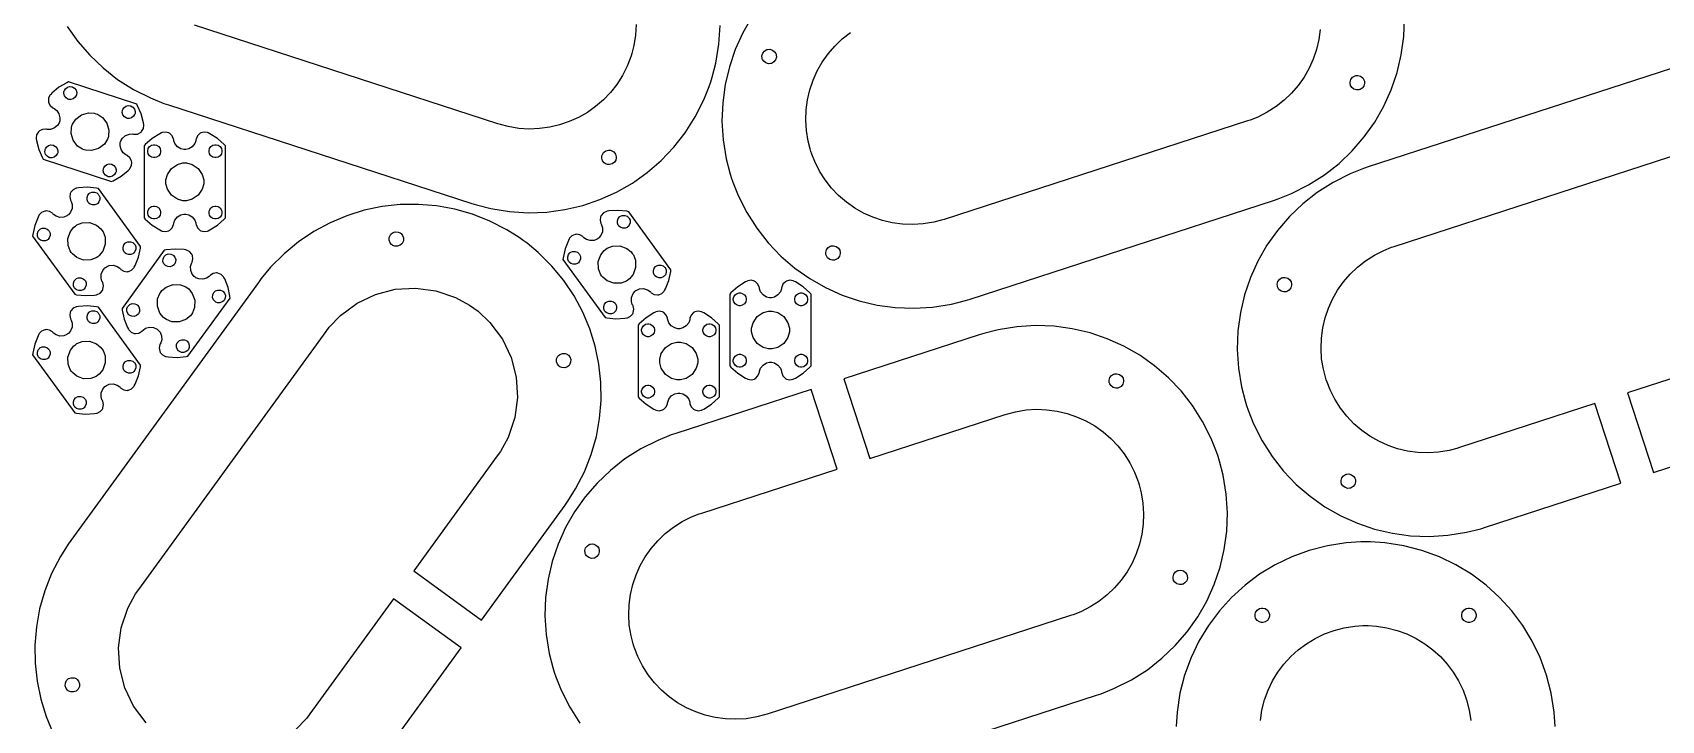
# Model space of a CAD drawing. Extents: x 0 to 47.8, y 0 to 94.9.
# Drawn here: x 0.01 to 23.65, y 39.3 to 49.28 of the extents above; entities that cross this region are included whole.
import ezdxf

# ---------------------------------------------------------------- set-up
doc = ezdxf.new("R2010")
doc.units = 0
doc.layers.get('0').update_dxf_attribs({"linetype": 'CONTINUOUS'})

msp = doc.modelspace()

# ---------------------------------------------------------------- linework, layer by layer
at = {"color": 0}
for points in [[(10.4422, 49.5076), (10.3113, 49.2785), (10.2028, 49.0379), (10.1177, 48.7876), (10.0568, 48.5294), (10.0209, 48.2651), (10.0111, 47.9963), (10.0281, 47.7246), (10.0728, 47.4521), (10.1245, 47.2471), (10.1462, 47.1803), (10.1679, 47.1133), (10.2466, 46.9172), (10.3706, 46.6704), (10.5165, 46.4407), (10.6825, 46.229), (10.8669, 46.0363), (11.068, 45.8631), (11.284, 45.7107), (11.5131, 45.5799), (11.7537, 45.4714), (12.004, 45.3861), (12.2622, 45.3253), (12.5266, 45.2894), (12.7955, 45.2796), (13.0671, 45.2965), (13.3396, 45.3413), (13.5446, 45.3929), (13.6114, 45.4146), (18.0149, 46.8454), (18.0817, 46.8671), (18.2778, 46.9458), (18.5246, 47.0699), (18.7543, 47.2157), (18.966, 47.3817), (19.1589, 47.5661), (19.3319, 47.7672), (19.4844, 47.9832), (19.6153, 48.2124), (19.7237, 48.4529), (19.8089, 48.7032), (19.8699, 48.9614), (19.9057, 49.2257), (19.9156, 49.4946)], [(0.50944, 49.3711), (0.661893, 49.1551), (0.834961, 48.954), (1.02778, 48.7696), (1.23948, 48.6036), (1.46918, 48.4578), (1.71599, 48.3338), (1.91217, 48.255), (1.97906, 48.2333), (6.38249, 46.8025), (6.44933, 46.7808), (6.65424, 46.7292), (6.92681, 46.6844), (7.1984, 46.6674), (7.46729, 46.6774), (7.73167, 46.7132), (7.9899, 46.774), (8.24013, 46.8593), (8.48074, 46.9678), (8.70985, 47.0986), (8.92583, 47.251), (9.1269, 47.4242), (9.31136, 47.6169), (9.47737, 47.8286), (9.62326, 48.0583), (9.74724, 48.3051), (9.8259, 48.5013), (9.84765, 48.5682), (9.86936, 48.635), (9.92101, 48.84), (9.96576, 49.1125), (9.98275, 49.3842)], [(8.76753, 49.399), (8.75808, 49.2475), (8.73307, 49.0953), (8.70426, 48.981), (8.69217, 48.9436), (8.68001, 48.9063), (8.63613, 48.7968), (8.56689, 48.659), (8.48546, 48.5308), (8.39274, 48.4126), (8.28982, 48.305), (8.17757, 48.2083), (8.05701, 48.1233), (7.92914, 48.0503), (7.79482, 47.9897), (7.65511, 47.9422), (7.51101, 47.9082), (7.36344, 47.8882), (7.21332, 47.8826), (7.06174, 47.8921), (6.90961, 47.9171), (6.79519, 47.946), (6.75792, 47.9581), (2.35454, 49.3889)], [(18.6947, 49.3296), (18.6747, 49.1821), (18.6407, 49.0379), (18.5932, 48.8982), (18.5326, 48.7639), (18.4596, 48.636), (18.3744, 48.5154), (18.2779, 48.4032), (18.1703, 48.3003), (18.0521, 48.2076), (17.9239, 48.1263), (17.7861, 48.0569), (17.6765, 48.0131), (17.6393, 48.001), (13.2359, 46.5701), (13.1986, 46.5581), (13.0842, 46.5292), (12.9321, 46.5042), (12.7805, 46.4947), (12.6304, 46.5003), (12.4828, 46.5203), (12.3387, 46.5543), (12.199, 46.6018), (12.0647, 46.6624), (11.9368, 46.7354), (11.8163, 46.8204), (11.704, 46.9171), (11.6011, 47.0247), (11.5084, 47.1429), (11.427, 47.2711), (11.3578, 47.4089), (11.3139, 47.5183), (11.3018, 47.5557), (11.2896, 47.5931), (11.2607, 47.7074), (11.2358, 47.8596), (11.2263, 48.0111), (11.2318, 48.1613), (11.2518, 48.3088), (11.2858, 48.4529), (11.3333, 48.5926), (11.3939, 48.7269), (11.467, 48.8549), (11.552, 48.9754), (11.6487, 49.0876), (11.7563, 49.1906), (11.8745, 49.2832)], [(23.7938, 48.7633), (19.3904, 47.3325), (19.3235, 47.3108), (19.1272, 47.2321), (18.8804, 47.1082), (18.6508, 46.9624), (18.439, 46.7963), (18.2462, 46.6118), (18.0732, 46.4107), (17.9207, 46.1947), (17.7899, 45.9657), (17.6814, 45.725), (17.5963, 45.4749), (17.5353, 45.2165), (17.4994, 44.9522), (17.4896, 44.6833), (17.5065, 44.4117), (17.5514, 44.1392), (17.6029, 43.9343), (17.6247, 43.8674), (17.6464, 43.8006), (17.7251, 43.6043), (17.8492, 43.3575), (17.995, 43.1278), (18.161, 42.9161), (18.3454, 42.7233), (18.5465, 42.5501), (18.7625, 42.3978), (18.9917, 42.2668), (19.2322, 42.1585), (19.4825, 42.0733), (19.7407, 42.0124), (20.0051, 41.9765), (20.274, 41.9667), (20.5456, 41.9836), (20.8182, 42.0283), (21.0231, 42.08), (21.09, 42.1017), (23.0539, 42.7399), (22.6785, 43.8954), (20.7146, 43.2572), (20.6772, 43.2451), (20.5628, 43.2163), (20.4107, 43.1914), (20.259, 43.1818), (20.1089, 43.1874), (19.9614, 43.2074), (19.8172, 43.2414), (19.6776, 43.2889), (19.5433, 43.3494), (19.4154, 43.4225), (19.2949, 43.5076), (19.1825, 43.6042), (19.0796, 43.7118), (18.9869, 43.83), (18.9056, 43.9582), (18.8362, 44.096), (18.7924, 44.2056), (18.7803, 44.2428), (18.7681, 44.2801), (18.7393, 44.3946), (18.7143, 44.5467), (18.7049, 44.6982), (18.7103, 44.8483), (18.7304, 44.996), (18.7644, 45.14), (18.8119, 45.2797), (18.8725, 45.414), (18.9454, 45.5419), (19.0306, 45.6625), (19.1272, 45.7747), (19.2349, 45.8776), (19.3529, 45.9704), (19.4811, 46.0518), (19.6189, 46.121), (19.7285, 46.165), (19.7658, 46.1771), (24.1692, 47.6078)], [(1.65283, 39.2592), (1.47233, 39.5008), (1.34456, 39.7686), (1.27094, 40.0538), (1.25282, 40.3478), (1.29156, 40.6418), (1.38856, 40.9275), (1.49972, 41.1336), (1.54519, 41.1961), (4.26665, 44.9419), (4.31207, 45.0044), (4.47368, 45.1739), (4.71544, 45.3544), (4.98318, 45.4821), (5.26833, 45.5558), (5.56228, 45.5739), (5.85644, 45.5351), (6.14208, 45.4381), (6.34814, 45.3269), (6.41075, 45.2815), (6.47331, 45.2361), (6.64268, 45.0744), (6.82319, 44.8326), (6.95096, 44.565), (7.02458, 44.2797), (7.04269, 43.9858), (7.0039, 43.6917), (6.9069, 43.406), (6.79574, 43.2), (6.75032, 43.1374), (6.75032, 43.1374), (5.53657, 41.4668), (6.51953, 40.7526), (7.73329, 42.4232), (7.77458, 42.4801), (7.88704, 42.659), (8.01383, 42.9044), (8.11393, 43.1575), (8.18761, 43.4162), (8.23525, 43.6789), (8.25706, 43.9432), (8.25342, 44.2075), (8.22461, 44.4699), (8.17096, 44.7282), (8.09272, 44.9807), (7.99024, 45.2254), (7.86382, 45.4604), (7.71382, 45.6838), (7.54042, 45.8935), (7.34397, 46.0876), (7.18175, 46.2232), (7.12489, 46.2644), (7.06799, 46.3058), (6.88906, 46.4182), (6.64367, 46.545), (6.39063, 46.6451), (6.13189, 46.7188), (5.86931, 46.7664), (5.60493, 46.7882), (5.3406, 46.7846), (5.07829, 46.7558), (4.81993, 46.7021), (4.56739, 46.6239), (4.32269, 46.5214), (4.08768, 46.395), (3.86436, 46.245), (3.65462, 46.0717), (3.46044, 45.8751), (3.32497, 45.7129), (3.28369, 45.656), (0.562283, 41.9103), (0.520942, 41.8535), (0.408475, 41.6744), (0.281685, 41.429), (0.181586, 41.1761), (0.10791, 40.9174), (0.060276, 40.6547), (0.038466, 40.3904), (0.042101, 40.126), (0.070909, 39.8637), (0.124566, 39.6054), (0.2028, 39.3528), (0.305231, 39.1082)], [(11.0419, 38.2317), (15.4453, 39.6624), (15.5122, 39.6842), (15.7083, 39.7628), (15.9551, 39.8868), (16.1849, 40.0326), (16.3965, 40.1986), (16.5893, 40.3832), (16.7625, 40.5842), (16.9149, 40.8001), (17.0458, 41.0293), (17.1543, 41.2699), (17.2393, 41.5201), (17.3003, 41.7783), (17.3361, 42.0428), (17.346, 42.3117), (17.329, 42.5832), (17.2843, 42.8558), (17.2326, 43.0607), (17.211, 43.1275), (17.1892, 43.1944), (17.1106, 43.3907), (16.9865, 43.6374), (16.8406, 43.8671), (16.6746, 44.0789), (16.4901, 44.2717), (16.2892, 44.4447), (16.0732, 44.5972), (15.844, 44.7281), (15.6035, 44.8365), (15.3532, 44.9217), (15.0949, 44.9826), (14.8306, 45.0185), (14.5617, 45.0283), (14.29, 45.0114), (14.0175, 44.9665), (13.8126, 44.915), (13.7457, 44.8932), (11.7818, 44.255), (12.1572, 43.0994), (14.1212, 43.7376), (14.1585, 43.7497), (14.2729, 43.7786), (14.425, 43.8036), (14.5767, 43.8131), (14.7267, 43.8075), (14.8743, 43.7875), (15.0183, 43.7536), (15.1581, 43.7061), (15.2924, 43.6456), (15.4203, 43.5724), (15.5408, 43.4874), (15.6531, 43.3907), (15.756, 43.2831), (15.8487, 43.165), (15.9301, 43.0367), (15.9993, 42.899), (16.0432, 42.7894), (16.0554, 42.7521), (16.0675, 42.7149), (16.0964, 42.6004), (16.1212, 42.4483), (16.1308, 42.2967), (16.1253, 42.1465), (16.1053, 41.999), (16.0713, 41.8549), (16.0237, 41.7153), (15.9632, 41.5808), (15.8901, 41.4531), (15.805, 41.3325), (15.7085, 41.2203), (15.6008, 41.1174), (15.4826, 41.0246), (15.3544, 40.9432), (15.2167, 40.8739), (15.1071, 40.83), (15.0699, 40.8179), (10.6664, 39.3872), (10.6291, 39.375), (10.5147, 39.3462), (10.3626, 39.3212), (10.211, 39.3118), (10.0609, 39.3172), (9.91331, 39.3374), (9.76921, 39.3713), (9.6295, 39.4187), (9.49522, 39.4793), (9.36729, 39.5524), (9.24675, 39.6375), (9.13456, 39.7342), (9.03157, 39.8418), (8.93892, 39.9599), (8.85747, 40.0881), (8.78825, 40.2258), (8.74436, 40.3354), (8.73226, 40.3726), (8.72011, 40.41), (8.69125, 40.5244), (8.66629, 40.6765), (8.65679, 40.8282), (8.66233, 40.9782), (8.68235, 41.1258), (8.71631, 41.2699), (8.76383, 41.4096), (8.82437, 41.5439), (8.89746, 41.6718), (8.98253, 41.7924), (9.07915, 41.9046), (9.18679, 42.0075), (9.30496, 42.1003), (9.43317, 42.1817), (9.5709, 42.251), (9.68044, 42.2949), (9.71778, 42.3069), (9.71778, 42.3069), (11.6818, 42.945), (11.3063, 44.1006), (9.34233, 43.4624), (9.27544, 43.4407), (9.07926, 43.3621), (8.83247, 43.2381), (8.60275, 43.0922), (8.39106, 42.9261), (8.19824, 42.7417), (8.02518, 42.5407), (7.87272, 42.3247), (7.74186, 42.0956), (7.6334, 41.8549), (7.54824, 41.6047), (7.48731, 41.3465), (7.45144, 41.0821), (7.44157, 40.8132), (7.45856, 40.5417), (7.50331, 40.269), (7.55496, 40.0642), (7.57671, 39.9972), (7.59842, 39.9304), (7.67708, 39.7342), (7.80111, 39.4874), (7.947, 39.2576)], [(25.1179, 44.6881), (23.154, 44.0499), (23.5294, 42.8943), (25.4933, 43.5325)], [(22.1021, 39.2071), (22.0878, 39.4181), (22.0461, 39.6911), (21.9785, 39.9546), (21.886, 40.2072), (21.7701, 40.4476), (21.6324, 40.6744), (21.474, 40.8861), (21.2965, 41.0814), (21.1013, 41.2589), (20.8896, 41.4172), (20.6628, 41.555), (20.4224, 41.6707), (20.1697, 41.7632), (19.9063, 41.831), (19.6332, 41.8726), (19.4224, 41.8868), (19.3521, 41.8868), (19.2818, 41.8868), (19.0708, 41.8726), (18.7978, 41.831), (18.5343, 41.7632), (18.2817, 41.6707), (18.0412, 41.555), (17.8144, 41.4172), (17.6028, 41.2589), (17.4075, 41.0814), (17.23, 40.8861), (17.0717, 40.6744), (16.9339, 40.4476), (16.8182, 40.2072), (16.7257, 39.9546), (16.6579, 39.6911), (16.6163, 39.4181), (16.6021, 39.2071)], [(5.01183, 38.6775), (6.22564, 40.3481), (5.24268, 41.0622), (4.02892, 39.3917), (3.98346, 39.3292), (3.82183, 39.1597)], [(17.825, 39.2937), (17.8482, 39.4462), (17.886, 39.5933), (17.9376, 39.7343), (18.0022, 39.8686), (18.0792, 39.995), (18.1675, 40.1133), (18.2667, 40.2222), (18.3756, 40.3214), (18.4938, 40.4097), (18.6203, 40.4867), (18.7546, 40.5512), (18.8956, 40.6029), (19.0426, 40.6407), (19.1951, 40.6639), (19.3128, 40.6718), (19.3521, 40.6718), (19.3913, 40.6718), (19.5089, 40.6639), (19.6614, 40.6407), (19.8085, 40.6029), (19.9496, 40.5512), (20.0838, 40.4867), (20.2103, 40.4097), (20.3285, 40.3214), (20.4375, 40.2222), (20.5365, 40.1133), (20.6249, 39.995), (20.7018, 39.8686), (20.7664, 39.7343), (20.8181, 39.5933), (20.8558, 39.4462), (20.879, 39.2937)]]:
    msp.add_lwpolyline(points, dxfattribs=at)
for points in [[(10.6631, 49.0358), (10.6728, 49.0389), (10.7045, 49.0406), (10.7432, 49.0296), (10.7749, 49.0047), (10.7923, 48.9782), (10.7954, 48.9683), (10.7986, 48.9586), (10.8002, 48.9269), (10.7891, 48.8883), (10.7643, 48.8565), (10.7377, 48.8393), (10.728, 48.8361), (10.7183, 48.8329), (10.6866, 48.8313), (10.6478, 48.8424), (10.6162, 48.8672), (10.5988, 48.8939), (10.5957, 48.9035), (10.5926, 48.9132), (10.5909, 48.945), (10.602, 48.9836), (10.6268, 49.0154), (10.6534, 49.0326), (10.6631, 49.0358)], [(0.207303, 47.879), (0.197374, 47.881), (0.148383, 47.8768), (0.104438, 47.8549), (0.097059, 47.8479), (0.089627, 47.841), (0.064616, 47.7988), (0.05702, 47.7501), (0.058377, 47.7401), (0.061849, 47.7139), (0.094781, 47.5862), (0.147624, 47.4656), (0.161133, 47.4428), (1.1518, 47.121), (1.17605, 47.1314), (1.28977, 47.1979), (1.39139, 47.2818), (1.40967, 47.301), (1.41661, 47.3083), (1.43901, 47.3521), (1.44368, 47.4011), (1.44179, 47.411), (1.43983, 47.4208), (1.41715, 47.4646), (1.37994, 47.4968), (1.37077, 47.501), (1.35737, 47.5071), (1.32178, 47.5353), (1.28933, 47.5833), (1.27577, 47.6397), (1.27892, 47.6851), (1.28348, 47.699), (1.28798, 47.7131), (1.31207, 47.7517), (1.35623, 47.7893), (1.41075, 47.809), (1.45617, 47.811), (1.4706, 47.8081), (1.48047, 47.8061), (1.52946, 47.8103), (1.57346, 47.8322), (1.58089, 47.8392), (1.58826, 47.846), (1.61328, 47.8883), (1.62082, 47.9369), (1.61951, 47.9469), (1.61604, 47.9732), (1.58311, 48.1008), (1.53022, 48.2214), (1.51676, 48.2442), (0.526096, 48.5661), (0.50179, 48.5556), (0.388075, 48.489), (0.286513, 48.4053), (0.268283, 48.386), (0.261285, 48.3788), (0.238878, 48.335), (0.234213, 48.286), (0.236165, 48.2761), (0.238064, 48.2661), (0.260688, 48.2225), (0.297906, 48.1903), (0.307129, 48.1861), (0.320475, 48.18), (0.356065, 48.1518), (0.388564, 48.1036), (0.402126, 48.0474), (0.398926, 48.0019), (0.394422, 47.9879), (0.389865, 47.974), (0.365776, 47.9354), (0.321669, 47.8978), (0.26709, 47.8779), (0.221679, 47.876), (0.207303, 47.879)], [(0.524035, 48.3157), (0.515354, 48.3185), (0.49159, 48.3339), (0.469401, 48.3622), (0.459526, 48.3968), (0.460992, 48.4251), (0.463813, 48.4338), (0.466635, 48.4425), (0.482096, 48.4663), (0.510417, 48.4883), (0.544922, 48.4982), (0.573242, 48.4968), (0.581922, 48.4939), (0.590549, 48.4911), (0.614312, 48.4757), (0.636501, 48.4474), (0.646376, 48.4128), (0.644965, 48.3844), (0.642144, 48.3758), (0.639324, 48.3672), (0.623807, 48.3435), (0.59554, 48.3212), (0.560981, 48.3114), (0.532661, 48.3129), (0.524035, 48.3157)], [(19.1986, 48.6547), (19.2083, 48.6579), (19.24, 48.6596), (19.2787, 48.6485), (19.3104, 48.6237), (19.3278, 48.5971), (19.331, 48.5874), (19.334, 48.5776), (19.3357, 48.546), (19.3246, 48.5072), (19.2999, 48.4756), (19.2732, 48.4582), (19.2635, 48.455), (19.2538, 48.4519), (19.2221, 48.4503), (19.1833, 48.4614), (19.1517, 48.4861), (19.1343, 48.5128), (19.1312, 48.5225), (19.1281, 48.5322), (19.1264, 48.5639), (19.1375, 48.6026), (19.1622, 48.6343), (19.1889, 48.6515), (19.1986, 48.6547)], [(0.753961, 47.5819), (0.728461, 47.5903), (0.6588, 47.6357), (0.593912, 47.7188), (0.564888, 47.82), (0.569119, 47.9031), (0.577419, 47.9285), (0.585667, 47.9539), (0.631022, 48.0236), (0.714085, 48.0886), (0.815429, 48.1175), (0.898492, 48.1133), (0.923936, 48.105), (0.949328, 48.0968), (1.01904, 48.0514), (1.08393, 47.9683), (1.11296, 47.8671), (1.10872, 47.784), (1.10048, 47.7585), (1.09218, 47.7331), (1.04682, 47.6635), (0.963758, 47.5985), (0.862414, 47.5694), (0.779351, 47.5738), (0.753961, 47.5819)], [(1.37126, 48.0404), (1.36258, 48.0432), (1.33881, 48.0586), (1.31668, 48.0869), (1.3068, 48.1215), (1.30827, 48.1499), (1.31109, 48.1585), (1.31386, 48.1672), (1.32932, 48.191), (1.35764, 48.2131), (1.39219, 48.2229), (1.42051, 48.2215), (1.42919, 48.2186), (1.43782, 48.2158), (1.46158, 48.2004), (1.48372, 48.1721), (1.4936, 48.1375), (1.49219, 48.1092), (1.48936, 48.1006), (1.48654, 48.0919), (1.47103, 48.0682), (1.44276, 48.046), (1.40821, 48.0361), (1.37988, 48.0376), (1.37126, 48.0404)], [(2.05339, 47.7275), (2.05225, 47.7375), (2.03315, 47.7829), (1.99864, 47.8179), (1.98981, 47.8228), (1.98096, 47.8276), (1.93294, 47.8383), (1.88439, 47.8306), (1.87528, 47.8261), (1.85135, 47.8147), (1.74024, 47.744), (1.64182, 47.6565), (1.62435, 47.6367), (1.62435, 46.595), (1.64182, 46.5751), (1.74024, 46.4875), (1.85135, 46.4168), (1.87528, 46.4054), (1.88439, 46.4011), (1.93294, 46.3932), (1.98096, 46.404), (1.98981, 46.4089), (1.99864, 46.4138), (2.03315, 46.4488), (2.05225, 46.494), (2.05339, 46.5042), (2.05501, 46.5188), (2.0709, 46.5614), (2.10661, 46.6071), (2.15608, 46.6374), (2.20019, 46.6483), (2.2149, 46.6483), (2.22954, 46.6483), (2.27365, 46.6374), (2.32314, 46.6071), (2.35883, 46.5614), (2.37468, 46.5188), (2.37636, 46.5042), (2.3775, 46.494), (2.3966, 46.4488), (2.4311, 46.4138), (2.43994, 46.4089), (2.44879, 46.404), (2.49681, 46.3932), (2.54536, 46.4011), (2.55447, 46.4054), (2.57835, 46.4168), (2.68951, 46.4875), (2.78792, 46.5751), (2.80544, 46.595), (2.80544, 47.6367), (2.78792, 47.6565), (2.68951, 47.744), (2.57835, 47.8147), (2.55447, 47.8261), (2.54536, 47.8306), (2.49681, 47.8383), (2.44879, 47.8276), (2.43994, 47.8228), (2.4311, 47.8179), (2.3966, 47.7829), (2.3775, 47.7375), (2.37636, 47.7275), (2.37468, 47.7129), (2.35883, 47.6703), (2.32314, 47.6246), (2.27365, 47.5943), (2.22954, 47.5832), (2.2149, 47.5832), (2.20019, 47.5832), (2.15608, 47.5943), (2.10661, 47.6246), (2.0709, 47.6703), (2.05501, 47.7129), (2.05339, 47.7275)], [(0.248753, 47.4683), (0.240072, 47.4712), (0.216308, 47.4867), (0.194119, 47.515), (0.184244, 47.5496), (0.18571, 47.5779), (0.188531, 47.5865), (0.191297, 47.5951), (0.206814, 47.6189), (0.235135, 47.6411), (0.26964, 47.651), (0.29796, 47.6496), (0.30664, 47.6467), (0.315267, 47.6439), (0.339031, 47.6285), (0.361219, 47.6001), (0.371094, 47.5656), (0.369683, 47.5372), (0.366863, 47.5286), (0.36404, 47.52), (0.348525, 47.4963), (0.320258, 47.474), (0.285699, 47.4642), (0.257379, 47.4656), (0.248753, 47.4683)], [(1.67572, 47.5612), (1.67572, 47.5704), (1.68306, 47.5978), (1.70313, 47.6275), (1.73296, 47.6476), (1.76031, 47.655), (1.76947, 47.655), (1.7786, 47.655), (1.80593, 47.6476), (1.83572, 47.6275), (1.85585, 47.5978), (1.86322, 47.5704), (1.86322, 47.5612), (1.86322, 47.5521), (1.85585, 47.5247), (1.83572, 47.495), (1.80593, 47.4749), (1.7786, 47.4675), (1.76947, 47.4675), (1.76031, 47.4675), (1.73296, 47.4749), (1.70313, 47.495), (1.68306, 47.5247), (1.67572, 47.5521), (1.67572, 47.5612)], [(2.56657, 47.5612), (2.56657, 47.5704), (2.57389, 47.5978), (2.59397, 47.6275), (2.62381, 47.6476), (2.65115, 47.655), (2.66032, 47.655), (2.66943, 47.655), (2.69678, 47.6476), (2.72657, 47.6275), (2.74669, 47.5978), (2.75407, 47.5704), (2.75407, 47.5612), (2.75407, 47.5521), (2.74669, 47.5247), (2.72657, 47.495), (2.69678, 47.4749), (2.66943, 47.4675), (2.66032, 47.4675), (2.65115, 47.4675), (2.62381, 47.4749), (2.59397, 47.495), (2.57389, 47.5247), (2.56657, 47.5521), (2.56657, 47.5612)], [(8.40369, 47.5706), (8.41336, 47.5674), (8.44, 47.5501), (8.46479, 47.5183), (8.47592, 47.4797), (8.47428, 47.4479), (8.47114, 47.4382), (8.46799, 47.4285), (8.45063, 47.4019), (8.41894, 47.3771), (8.38021, 47.3661), (8.34847, 47.3676), (8.33882, 47.3708), (8.32904, 47.374), (8.30246, 47.3914), (8.27767, 47.4231), (8.2666, 47.4617), (8.26824, 47.4933), (8.27143, 47.5031), (8.27458, 47.5128), (8.29189, 47.5394), (8.32357, 47.5643), (8.36225, 47.5754), (8.39393, 47.5736), (8.40369, 47.5706)], [(1.09598, 47.1931), (1.08729, 47.196), (1.06353, 47.2114), (1.0414, 47.2397), (1.03152, 47.2743), (1.03299, 47.3026), (1.03581, 47.3112), (1.03857, 47.3199), (1.05404, 47.3436), (1.08236, 47.3658), (1.11692, 47.3757), (1.14524, 47.3743), (1.15392, 47.3714), (1.16254, 47.3686), (1.18631, 47.3532), (1.20844, 47.3249), (1.21832, 47.2903), (1.21685, 47.2619), (1.21408, 47.2532), (1.21126, 47.2446), (1.19575, 47.2208), (1.16748, 47.1988), (1.13292, 47.1889), (1.1046, 47.1903), (1.09598, 47.1931)], [(1.93989, 47.1158), (1.93989, 47.1426), (1.96149, 47.2229), (2.0204, 47.3103), (2.10781, 47.3692), (2.1881, 47.3908), (2.2149, 47.3908), (2.24164, 47.3908), (2.32189, 47.3692), (2.40935, 47.3103), (2.46826, 47.2229), (2.4899, 47.1426), (2.4899, 47.1158), (2.4899, 47.089), (2.46826, 47.0087), (2.40935, 46.9214), (2.32189, 46.8624), (2.24164, 46.8408), (2.2149, 46.8408), (2.1881, 46.8408), (2.10781, 46.8624), (2.0204, 46.9214), (1.96149, 47.0087), (1.93989, 47.089), (1.93989, 47.1158)], [(0.2991, 46.6515), (0.292264, 46.659), (0.250162, 46.6844), (0.20166, 46.6925), (0.191678, 46.6913), (0.18164, 46.69), (0.136502, 46.6704), (0.10178, 46.6356), (0.097005, 46.6267), (0.084364, 46.6035), (0.03597, 46.481), (0.007867, 46.3522), (0.005371, 46.3258), (0.617676, 45.4832), (0.6435, 45.4774), (0.774576, 45.4643), (0.906087, 45.4725), (0.932129, 45.4772), (0.942057, 45.479), (0.985894, 45.5013), (1.01845, 45.5382), (1.02273, 45.5474), (1.02696, 45.5565), (1.03434, 45.6051), (1.02317, 45.6531), (1.01818, 45.6618), (1.01091, 45.6746), (0.998699, 45.7185), (1.00071, 45.7764), (1.02289, 45.83), (1.05214, 45.8649), (1.06402, 45.8735), (1.0759, 45.8821), (1.118, 45.8992), (1.17589, 45.9036), (1.23161, 45.8876), (1.26953, 45.8625), (1.27946, 45.8517), (1.28624, 45.8442), (1.32834, 45.8187), (1.3769, 45.8108), (1.38694, 45.8119), (1.39692, 45.8132), (1.44206, 45.8328), (1.47678, 45.8675), (1.48161, 45.8765), (1.49419, 45.8997), (1.54254, 46.0224), (1.57069, 46.151), (1.57319, 46.1774), (0.960938, 47.02), (0.935058, 47.0258), (0.803982, 47.0389), (0.672472, 47.0307), (0.646431, 47.026), (0.636447, 47.024), (0.592611, 47.0019), (0.560058, 46.965), (0.555826, 46.9558), (0.55154, 46.9467), (0.544217, 46.8981), (0.555393, 46.8501), (0.560385, 46.8414), (0.5676, 46.8286), (0.579807, 46.7849), (0.5778, 46.7268), (0.55561, 46.6732), (0.526421, 46.6383), (0.51454, 46.6297), (0.502658, 46.6211), (0.460504, 46.604), (0.402669, 46.5996), (0.346897, 46.6156), (0.308974, 46.6407), (0.2991, 46.6515)], [(0.812011, 46.8186), (0.80664, 46.826), (0.796496, 46.8525), (0.795247, 46.8885), (0.807508, 46.9222), (0.825358, 46.9443), (0.832736, 46.9496), (0.840061, 46.955), (0.866536, 46.9651), (0.902453, 46.9664), (0.936199, 46.954), (0.958279, 46.9362), (0.96365, 46.9289), (0.968967, 46.9215), (0.979113, 46.895), (0.98036, 46.8592), (0.968099, 46.8254), (0.950304, 46.8033), (0.942925, 46.7979), (0.935547, 46.7926), (0.909071, 46.7825), (0.873156, 46.7813), (0.83941, 46.7935), (0.817329, 46.8112), (0.812011, 46.8186)], [(1.67572, 46.6704), (1.67572, 46.6796), (1.68306, 46.7068), (1.70313, 46.7367), (1.73296, 46.7568), (1.76031, 46.7642), (1.76947, 46.7642), (1.7786, 46.7642), (1.80593, 46.7568), (1.83572, 46.7367), (1.85585, 46.7068), (1.86322, 46.6796), (1.86322, 46.6704), (1.86322, 46.6613), (1.85585, 46.6339), (1.83572, 46.6042), (1.80593, 46.584), (1.7786, 46.5767), (1.76947, 46.5767), (1.76031, 46.5767), (1.73296, 46.584), (1.70313, 46.6042), (1.68306, 46.6339), (1.67572, 46.6613), (1.67572, 46.6704)], [(2.56657, 46.6704), (2.56657, 46.6796), (2.57389, 46.7068), (2.59397, 46.7367), (2.62381, 46.7568), (2.65115, 46.7642), (2.66032, 46.7642), (2.66943, 46.7642), (2.69678, 46.7568), (2.72657, 46.7367), (2.74669, 46.7068), (2.75407, 46.6796), (2.75407, 46.6704), (2.75407, 46.6613), (2.74669, 46.6339), (2.72657, 46.6042), (2.69678, 46.584), (2.66943, 46.5767), (2.66032, 46.5767), (2.65115, 46.5767), (2.62381, 46.584), (2.59397, 46.6042), (2.57389, 46.6339), (2.56657, 46.6613), (2.56657, 46.6704)], [(7.99625, 46.3138), (7.98942, 46.3212), (7.94732, 46.3467), (7.89882, 46.3547), (7.88878, 46.3535), (7.87875, 46.3522), (7.83361, 46.3326), (7.79889, 46.2978), (7.79411, 46.2889), (7.78147, 46.2657), (7.73312, 46.1431), (7.70503, 46.0144), (7.70253, 45.9881), (8.31478, 45.1453), (8.3406, 45.1396), (8.47168, 45.1265), (8.60319, 45.1347), (8.62924, 45.1394), (8.63917, 45.1412), (8.683, 45.1635), (8.71556, 45.2004), (8.71983, 45.2096), (8.72407, 45.2188), (8.73144, 45.2674), (8.72026, 45.3153), (8.71528, 45.324), (8.70801, 45.3368), (8.69581, 45.3806), (8.69781, 45.4386), (8.72, 45.4922), (8.74924, 45.5271), (8.76113, 45.5357), (8.773, 45.5443), (8.81511, 45.5614), (8.87299, 45.5658), (8.92871, 45.5499), (8.96664, 45.5247), (8.97657, 45.5139), (8.98335, 45.5064), (9.02544, 45.481), (9.074, 45.4729), (9.08404, 45.4742), (9.09407, 45.4754), (9.13917, 45.495), (9.17389, 45.5297), (9.17871, 45.5388), (9.19129, 45.5619), (9.23964, 45.6846), (9.26779, 45.8132), (9.27029, 45.8396), (8.65804, 46.6822), (8.63217, 46.6881), (8.50108, 46.7011), (8.36957, 46.6929), (8.34358, 46.6882), (8.33361, 46.6862), (8.28971, 46.664), (8.25717, 46.6272), (8.25293, 46.6181), (8.24864, 46.6089), (8.24132, 46.5603), (8.2525, 46.5124), (8.25749, 46.5035), (8.26471, 46.4908), (8.27692, 46.4469), (8.2749, 46.389), (8.25271, 46.3354), (8.22353, 46.3006), (8.21164, 46.2919), (8.19976, 46.2833), (8.15761, 46.2662), (8.09978, 46.2618), (8.044, 46.2778), (8.00612, 46.3029), (7.99625, 46.3138)], [(8.50911, 46.4808), (8.50375, 46.4882), (8.4936, 46.5147), (8.49235, 46.5507), (8.50461, 46.5844), (8.52246, 46.6065), (8.52983, 46.6118), (8.53717, 46.6172), (8.56364, 46.6272), (8.59961, 46.6285), (8.63336, 46.6163), (8.65539, 46.5985), (8.66075, 46.591), (8.66607, 46.5838), (8.67622, 46.5572), (8.67746, 46.5214), (8.66521, 46.4876), (8.6474, 46.4656), (8.64003, 46.4601), (8.63265, 46.4549), (8.60618, 46.4447), (8.57026, 46.4435), (8.53651, 46.4557), (8.51443, 46.4735), (8.50911, 46.4808)], [(0.091309, 46.295), (0.085938, 46.3024), (0.075792, 46.3289), (0.074544, 46.3649), (0.086806, 46.3986), (0.104655, 46.4207), (0.112033, 46.426), (0.119358, 46.4313), (0.145833, 46.4415), (0.181749, 46.4428), (0.215494, 46.4304), (0.237576, 46.4126), (0.242947, 46.4053), (0.248264, 46.3979), (0.25841, 46.3714), (0.259657, 46.3354), (0.247396, 46.3017), (0.229601, 46.2797), (0.222222, 46.2743), (0.214844, 46.269), (0.188368, 46.2589), (0.152453, 46.2576), (0.118652, 46.2699), (0.096625, 46.2876), (0.091309, 46.295)], [(0.566786, 46.09), (0.551053, 46.1117), (0.521322, 46.1893), (0.517632, 46.2946), (0.553711, 46.3936), (0.606011, 46.4583), (0.627658, 46.474), (0.649306, 46.4899), (0.726942, 46.5196), (0.832303, 46.5232), (0.931315, 46.4871), (0.996039, 46.4349), (1.01177, 46.4132), (1.02745, 46.3917), (1.05718, 46.314), (1.06087, 46.2086), (1.02479, 46.1096), (0.972547, 46.0449), (0.950956, 46.029), (0.929308, 46.0133), (0.851617, 45.9836), (0.746257, 45.98), (0.64719, 46.0161), (0.582465, 46.0683), (0.566786, 46.09)], [(5.37033, 46.2228), (5.36431, 46.2146), (5.33963, 46.1946), (5.30181, 46.1808), (5.26156, 46.1822), (5.23193, 46.1936), (5.22368, 46.1996), (5.21539, 46.2056), (5.19542, 46.2303), (5.18164, 46.2681), (5.18306, 46.3083), (5.19444, 46.3379), (5.20047, 46.3462), (5.20643, 46.3544), (5.23112, 46.3744), (5.26893, 46.3882), (5.30919, 46.3868), (5.33882, 46.3756), (5.34711, 46.3694), (5.35536, 46.3635), (5.37532, 46.3387), (5.38906, 46.301), (5.38764, 46.2607), (5.37631, 46.2311), (5.37033, 46.2228)], [(1.85954, 44.7635), (1.85454, 44.7547), (1.84332, 44.7068), (1.85069, 44.6582), (1.85499, 44.649), (1.85921, 44.6399), (1.89176, 44.6031), (1.9356, 44.5808), (1.94558, 44.5789), (1.97163, 44.5742), (2.10308, 44.566), (2.23415, 44.579), (2.26004, 44.5849), (2.87229, 45.4275), (2.86979, 45.4539), (2.84164, 45.5826), (2.79329, 45.7051), (2.78071, 45.7283), (2.77588, 45.7372), (2.74115, 45.7721), (2.69607, 45.7917), (2.68604, 45.7929), (2.676, 45.7942), (2.62744, 45.7861), (2.58535, 45.7607), (2.57856, 45.7532), (2.56862, 45.7424), (2.53076, 45.7172), (2.47499, 45.7013), (2.41715, 45.7057), (2.37506, 45.7228), (2.36317, 45.7314), (2.35124, 45.7401), (2.32206, 45.7749), (2.29986, 45.8285), (2.29785, 45.8865), (2.31006, 45.9303), (2.31733, 45.9431), (2.32226, 45.9518), (2.33344, 45.9997), (2.32611, 46.0483), (2.32189, 46.0575), (2.3176, 46.0667), (2.28504, 46.1036), (2.24115, 46.1258), (2.23122, 46.1276), (2.20518, 46.1325), (2.07368, 46.1406), (1.9426, 46.1275), (1.91678, 46.1218), (1.30452, 45.279), (1.30702, 45.2526), (1.33512, 45.124), (1.38346, 45.0014), (1.39611, 44.9782), (1.40087, 44.9693), (1.4356, 44.9344), (1.48074, 44.9149), (1.49078, 44.9136), (1.50082, 44.9125), (1.54932, 44.9204), (1.59142, 44.9458), (1.59825, 44.9533), (1.60813, 44.9642), (1.64606, 44.9893), (1.70182, 45.0053), (1.75965, 45.0008), (1.80176, 44.9838), (1.81369, 44.9751), (1.82557, 44.9665), (1.85476, 44.9317), (1.87696, 44.8781), (1.87896, 44.8201), (1.86675, 44.7762), (1.85954, 44.7635)], [(1.33561, 46.0979), (1.33024, 46.1053), (1.3201, 46.1318), (1.31885, 46.1678), (1.33111, 46.2015), (1.34896, 46.2236), (1.35634, 46.2289), (1.36366, 46.2343), (1.39014, 46.2444), (1.42611, 46.2457), (1.45985, 46.2333), (1.48193, 46.2156), (1.48731, 46.2081), (1.49263, 46.2008), (1.50276, 46.1743), (1.50401, 46.1383), (1.49169, 46.1047), (1.4739, 46.0826), (1.46653, 46.0772), (1.45915, 46.0719), (1.43267, 46.0618), (1.39675, 46.0606), (1.36301, 46.0728), (1.34093, 46.0906), (1.33561, 46.0979)], [(7.78842, 45.9572), (7.78304, 45.9646), (7.77289, 45.9911), (7.77165, 46.0271), (7.7839, 46.0608), (7.80176, 46.0828), (7.80914, 46.0882), (7.81646, 46.0935), (7.84293, 46.1036), (7.8789, 46.1049), (7.91265, 46.0926), (7.93468, 46.0749), (7.94006, 46.0675), (7.94536, 46.0601), (7.95551, 46.0336), (7.95676, 45.9976), (7.9445, 45.9639), (7.92671, 45.9418), (7.91932, 45.9365), (7.91194, 45.9311), (7.88547, 45.9211), (7.84956, 45.9197), (7.81581, 45.9321), (7.79372, 45.9499), (7.78842, 45.9572)], [(8.26394, 45.7522), (8.24821, 45.7737), (8.21847, 45.8514), (8.21474, 45.9568), (8.25082, 46.0558), (8.30311, 46.1206), (8.32476, 46.1363), (8.3464, 46.1521), (8.42404, 46.1818), (8.5294, 46.1854), (8.62847, 46.1493), (8.69314, 46.0971), (8.70888, 46.0754), (8.72456, 46.0539), (8.75429, 45.9763), (8.75797, 45.8708), (8.7219, 45.7718), (8.66965, 45.7071), (8.64806, 45.6913), (8.62642, 45.6756), (8.54872, 45.6458), (8.44336, 45.6422), (8.34429, 45.6783), (8.27963, 45.7306), (8.26394, 45.7522)], [(11.5902, 46.1826), (11.5999, 46.1858), (11.6316, 46.1875), (11.6703, 46.1764), (11.702, 46.1515), (11.7193, 46.125), (11.7225, 46.1151), (11.7256, 46.1054), (11.7273, 46.0738), (11.7162, 46.0351), (11.6913, 46.0035), (11.6648, 45.9861), (11.6551, 45.9829), (11.6453, 45.9797), (11.6136, 45.9782), (11.5749, 45.9892), (11.5432, 46.014), (11.5259, 46.0407), (11.5227, 46.0503), (11.5196, 46.06), (11.5179, 46.0918), (11.529, 46.1304), (11.5538, 46.1622), (11.5805, 46.1794), (11.5902, 46.1826)], [(2.06569, 45.9203), (2.06033, 45.9129), (2.03825, 45.8951), (2.0045, 45.8829), (1.96858, 45.8842), (1.94211, 45.8943), (1.93479, 45.8996), (1.9274, 45.905), (1.90956, 45.9271), (1.89729, 45.9608), (1.89854, 45.9967), (1.90864, 46.0232), (1.91401, 46.0306), (1.91932, 46.0379), (1.9414, 46.0557), (1.97515, 46.0681), (2.01112, 46.0668), (2.0376, 46.0567), (2.04497, 46.0512), (2.05231, 46.046), (2.07015, 46.0239), (2.08242, 45.9901), (2.08117, 45.9542), (2.07101, 45.9276), (2.06569, 45.9203)], [(9.03271, 45.7601), (9.02735, 45.7675), (9.01719, 45.794), (9.01594, 45.8299), (9.02826, 45.8637), (9.04611, 45.8857), (9.0535, 45.8911), (9.06082, 45.8964), (9.08729, 45.9065), (9.12321, 45.9078), (9.15696, 45.8956), (9.17904, 45.8778), (9.1844, 45.8703), (9.18972, 45.8631), (9.19987, 45.8365), (9.20111, 45.8006), (9.18886, 45.7668), (9.17106, 45.7449), (9.16368, 45.7394), (9.15631, 45.7342), (9.12983, 45.724), (9.09386, 45.7228), (9.06011, 45.735), (9.03803, 45.7528), (9.03271, 45.7601)], [(0.614908, 45.5743), (0.609538, 45.5817), (0.599393, 45.6082), (0.598144, 45.6442), (0.610406, 45.6778), (0.628256, 45.6999), (0.635633, 45.7053), (0.642958, 45.7106), (0.669433, 45.7207), (0.705404, 45.7219), (0.73915, 45.7097), (0.761231, 45.6919), (0.766601, 45.6846), (0.771918, 45.6772), (0.782064, 45.6507), (0.783311, 45.6147), (0.770996, 45.581), (0.753201, 45.5589), (0.745822, 45.5536), (0.738444, 45.5482), (0.711968, 45.5382), (0.676053, 45.5368), (0.642307, 45.5492), (0.620226, 45.5669), (0.614908, 45.5743)], [(10.8761, 44.3522), (10.8773, 44.3422), (10.8964, 44.2969), (10.9309, 44.2619), (10.9397, 44.2569), (10.9486, 44.2521), (10.9966, 44.2414), (11.0451, 44.2492), (11.0543, 44.2535), (11.0781, 44.265), (11.1893, 44.3357), (11.2877, 44.4232), (11.3052, 44.4431), (11.3052, 45.4847), (11.2877, 45.5046), (11.1893, 45.5922), (11.0781, 45.6629), (11.0543, 45.6743), (11.0451, 45.6788), (10.9966, 45.6865), (10.9486, 45.6758), (10.9397, 45.6708), (10.9309, 45.666), (10.8964, 45.631), (10.8773, 45.5857), (10.8761, 45.5756), (10.8745, 45.561), (10.8586, 45.5183), (10.8229, 45.4728), (10.7734, 45.4424), (10.7293, 45.4314), (10.7147, 45.4314), (10.7, 45.4314), (10.6559, 45.4424), (10.6064, 45.4728), (10.5707, 45.5183), (10.5548, 45.561), (10.5532, 45.5756), (10.552, 45.5857), (10.5329, 45.631), (10.4984, 45.666), (10.4896, 45.6708), (10.4807, 45.6758), (10.4327, 45.6865), (10.3842, 45.6788), (10.3751, 45.6743), (10.3511, 45.6629), (10.24, 45.5922), (10.1416, 45.5046), (10.1241, 45.4847), (10.1241, 44.4431), (10.1416, 44.4232), (10.24, 44.3357), (10.3511, 44.265), (10.3751, 44.2535), (10.3842, 44.2492), (10.4327, 44.2414), (10.4807, 44.2521), (10.4896, 44.2569), (10.4984, 44.2619), (10.5329, 44.2969), (10.552, 44.3422), (10.5532, 44.3522), (10.5548, 44.3669), (10.5707, 44.4094), (10.6064, 44.4553), (10.6559, 44.4856), (10.7, 44.4965), (10.7147, 44.4965), (10.7293, 44.4965), (10.7734, 44.4856), (10.8229, 44.4553), (10.8586, 44.4094), (10.8745, 44.3669), (10.8761, 44.3522)], [(18.2065, 45.5232), (18.1968, 45.52), (18.1651, 45.5183), (18.1264, 45.5296), (18.0947, 45.5543), (18.0774, 45.581), (18.0742, 45.5906), (18.0711, 45.6004), (18.0694, 45.6321), (18.0806, 45.6707), (18.1053, 45.7024), (18.1319, 45.7197), (18.1417, 45.7229), (18.1514, 45.7261), (18.1831, 45.7276), (18.2217, 45.7167), (18.2535, 45.6918), (18.2708, 45.6653), (18.274, 45.6556), (18.2771, 45.6458), (18.2787, 45.614), (18.2676, 45.5754), (18.2428, 45.5436), (18.2162, 45.5262), (18.2065, 45.5232)], [(2.31087, 45.1917), (2.29514, 45.17), (2.23047, 45.1178), (2.1314, 45.0817), (2.02604, 45.0853), (1.9484, 45.1151), (1.92676, 45.1307), (1.90506, 45.1465), (1.85281, 45.2112), (1.81674, 45.3103), (1.82047, 45.4157), (1.85021, 45.4933), (1.86594, 45.5149), (1.88163, 45.5365), (1.94629, 45.5887), (2.04536, 45.6249), (2.15072, 45.6213), (2.22835, 45.5915), (2.25006, 45.5757), (2.27171, 45.56), (2.32394, 45.4953), (2.36003, 45.3964), (2.35628, 45.291), (2.32661, 45.2133), (2.31087, 45.1917)], [(2.7864, 45.3967), (2.78103, 45.3893), (2.75896, 45.3715), (2.72521, 45.3593), (2.68929, 45.3606), (2.66282, 45.3707), (2.65549, 45.376), (2.64811, 45.3814), (2.63026, 45.4035), (2.618, 45.4372), (2.61925, 45.4731), (2.62939, 45.4996), (2.63476, 45.5069), (2.64008, 45.5143), (2.66211, 45.5321), (2.6959, 45.5444), (2.73182, 45.5432), (2.75831, 45.5331), (2.76568, 45.5276), (2.773, 45.5224), (2.79085, 45.5003), (2.80311, 45.4665), (2.80186, 45.4306), (2.79172, 45.404), (2.7864, 45.3967)], [(10.363, 45.4093), (10.363, 45.4003), (10.3556, 45.3729), (10.3355, 45.3431), (10.3057, 45.3229), (10.2784, 45.3156), (10.2693, 45.3156), (10.2601, 45.3156), (10.2328, 45.3229), (10.2029, 45.3431), (10.1828, 45.3729), (10.1755, 45.4003), (10.1755, 45.4093), (10.1755, 45.4185), (10.1828, 45.4458), (10.2029, 45.4757), (10.2328, 45.4958), (10.2601, 45.5031), (10.2693, 45.5031), (10.2784, 45.5031), (10.3057, 45.4958), (10.3355, 45.4757), (10.3556, 45.4458), (10.363, 45.4185), (10.363, 45.4093)], [(11.2538, 45.4093), (11.2538, 45.4003), (11.2465, 45.3729), (11.2263, 45.3431), (11.1966, 45.3229), (11.1692, 45.3156), (11.1601, 45.3156), (11.1509, 45.3156), (11.1236, 45.3229), (11.0938, 45.3431), (11.0737, 45.3729), (11.0663, 45.4003), (11.0663, 45.4093), (11.0663, 45.4185), (11.0737, 45.4458), (11.0938, 45.4757), (11.1236, 45.4958), (11.1509, 45.5031), (11.1601, 45.5031), (11.1692, 45.5031), (11.1966, 45.4958), (11.2263, 45.4757), (11.2465, 45.4458), (11.2538, 45.4185), (11.2538, 45.4093)], [(1.27946, 44.129), (1.28624, 44.1215), (1.32834, 44.0961), (1.3769, 44.0881), (1.38694, 44.0893), (1.39692, 44.0906), (1.44206, 44.1101), (1.47678, 44.145), (1.48161, 44.1538), (1.49419, 44.1771), (1.54254, 44.2997), (1.57069, 44.4283), (1.57319, 44.4547), (0.960938, 45.2974), (0.935058, 45.3032), (0.803982, 45.3163), (0.672472, 45.3081), (0.646431, 45.3033), (0.636447, 45.3015), (0.592611, 45.2793), (0.560058, 45.2424), (0.555826, 45.2332), (0.55154, 45.224), (0.544217, 45.1754), (0.555393, 45.1275), (0.560385, 45.1188), (0.5676, 45.106), (0.579807, 45.0622), (0.5778, 45.0042), (0.55561, 44.9506), (0.526421, 44.9157), (0.51454, 44.9071), (0.502658, 44.8985), (0.460504, 44.8814), (0.402669, 44.8769), (0.346897, 44.8929), (0.308974, 44.9181), (0.2991, 44.9289), (0.292264, 44.9364), (0.250162, 44.9618), (0.20166, 44.9699), (0.191678, 44.9686), (0.18164, 44.9674), (0.136502, 44.9478), (0.10178, 44.9129), (0.097005, 44.904), (0.084364, 44.8808), (0.03597, 44.7583), (0.007867, 44.6296), (0.005371, 44.6032), (0.617676, 43.7604), (0.6435, 43.7547), (0.774576, 43.7417), (0.906087, 43.7499), (0.932129, 43.7546), (0.942057, 43.7564), (0.985894, 43.7788), (1.01845, 43.8156), (1.02273, 43.8247), (1.02696, 43.8339), (1.03434, 43.8825), (1.02317, 43.9304), (1.01818, 43.9392), (1.01091, 43.9519), (0.998699, 43.9958), (1.00071, 44.0538), (1.02289, 44.1074), (1.05214, 44.1422), (1.06402, 44.1508), (1.0759, 44.1594), (1.118, 44.1765), (1.17589, 44.1811), (1.23161, 44.165), (1.26953, 44.1399), (1.27946, 44.129)], [(0.96365, 45.2063), (0.968967, 45.1989), (0.979113, 45.1724), (0.98036, 45.1365), (0.968099, 45.1028), (0.950304, 45.0807), (0.942925, 45.0753), (0.935547, 45.07), (0.909071, 45.0599), (0.873156, 45.0586), (0.83941, 45.0708), (0.817329, 45.0887), (0.812011, 45.096), (0.80664, 45.1035), (0.796496, 45.1299), (0.795247, 45.1658), (0.807508, 45.1996), (0.825358, 45.2217), (0.832736, 45.2269), (0.840061, 45.2324), (0.866536, 45.2425), (0.902453, 45.2438), (0.936199, 45.2314), (0.958279, 45.2136), (0.96365, 45.2063)], [(1.5421, 45.1996), (1.53674, 45.1922), (1.51465, 45.1744), (1.4809, 45.1622), (1.44493, 45.1635), (1.41846, 45.1736), (1.41114, 45.1789), (1.40375, 45.1843), (1.38591, 45.2064), (1.37364, 45.2401), (1.37489, 45.276), (1.38504, 45.3025), (1.3904, 45.3097), (1.39572, 45.3172), (1.41781, 45.335), (1.45156, 45.3474), (1.48747, 45.3461), (1.51394, 45.336), (1.52132, 45.3306), (1.52865, 45.3253), (1.5465, 45.3032), (1.55881, 45.2694), (1.55757, 45.2335), (1.54742, 45.2069), (1.5421, 45.1996)], [(8.31201, 45.2365), (8.30664, 45.2439), (8.2965, 45.2704), (8.29525, 45.3063), (8.30751, 45.34), (8.32536, 45.3621), (8.33274, 45.3675), (8.34006, 45.3728), (8.36654, 45.3829), (8.4025, 45.3842), (8.43625, 45.3719), (8.45833, 45.3542), (8.46371, 45.3467), (8.46903, 45.3394), (8.47917, 45.3129), (8.48042, 45.2769), (8.46815, 45.2432), (8.45036, 45.2211), (8.44299, 45.2158), (8.4356, 45.2104), (8.40912, 45.2003), (8.37315, 45.199), (8.33942, 45.2114), (8.31733, 45.2292), (8.31201, 45.2365)], [(9.54503, 43.9035), (9.54617, 43.8935), (9.56526, 43.8482), (9.59978, 43.8132), (9.60861, 43.8082), (9.61746, 43.8033), (9.66547, 43.7926), (9.71403, 43.8004), (9.72314, 43.8047), (9.74701, 43.8163), (9.85818, 43.8869), (9.9566, 43.9744), (9.97413, 43.9943), (9.97413, 45.036), (9.9566, 45.0558), (9.85818, 45.1435), (9.74701, 45.2142), (9.72314, 45.2256), (9.71403, 45.23), (9.66547, 45.2378), (9.61746, 45.2271), (9.60861, 45.2221), (9.59978, 45.2172), (9.56526, 45.1822), (9.54617, 45.1369), (9.54503, 45.1268), (9.54335, 45.1122), (9.5275, 45.0697), (9.49181, 45.0239), (9.44233, 44.9936), (9.39822, 44.9826), (9.38357, 44.9826), (9.36888, 44.9826), (9.32476, 44.9936), (9.27528, 45.0239), (9.23958, 45.0697), (9.22374, 45.1122), (9.22211, 45.1268), (9.22097, 45.1369), (9.20182, 45.1822), (9.16732, 45.2172), (9.15847, 45.2221), (9.14963, 45.2271), (9.10161, 45.2378), (9.05306, 45.23), (9.04394, 45.2256), (9.02001, 45.2142), (8.9089, 45.1435), (8.81049, 45.0558), (8.79303, 45.036), (8.79303, 43.9943), (8.81049, 43.9744), (8.9089, 43.8869), (9.02001, 43.8163), (9.04394, 43.8047), (9.05306, 43.8004), (9.10161, 43.7926), (9.14963, 43.8033), (9.15847, 43.8082), (9.16732, 43.8132), (9.20182, 43.8482), (9.22097, 43.8935), (9.22211, 43.9035), (9.22374, 43.9182), (9.23958, 43.9607), (9.27528, 44.0064), (9.32476, 44.0368), (9.36888, 44.0478), (9.38357, 44.0478), (9.39822, 44.0478), (9.44233, 44.0368), (9.49181, 44.0064), (9.5275, 43.9607), (9.54335, 43.9182), (9.54503, 43.9035)], [(10.9896, 44.9639), (10.9896, 44.9372), (10.968, 44.8569), (10.9091, 44.7694), (10.8217, 44.7106), (10.7414, 44.6889), (10.7147, 44.6889), (10.6879, 44.6889), (10.6076, 44.7106), (10.5202, 44.7694), (10.4613, 44.8569), (10.4397, 44.9372), (10.4397, 44.9639), (10.4397, 44.9907), (10.4613, 45.071), (10.5202, 45.1585), (10.6076, 45.2174), (10.6879, 45.2389), (10.7147, 45.2389), (10.7414, 45.2389), (10.8217, 45.2174), (10.9091, 45.1585), (10.968, 45.071), (10.9896, 44.9907), (10.9896, 44.9639)], [(9.0319, 44.9606), (9.0319, 44.9515), (9.02453, 44.9242), (9.00439, 44.8943), (8.97461, 44.8743), (8.94726, 44.8668), (8.93815, 44.8668), (8.92899, 44.8668), (8.90164, 44.8743), (8.87185, 44.8943), (8.85172, 44.9242), (8.8444, 44.9515), (8.8444, 44.9606), (8.8444, 44.9697), (8.85172, 44.9971), (8.87185, 45.0269), (8.90164, 45.0471), (8.92899, 45.0543), (8.93815, 45.0543), (8.94726, 45.0543), (8.97461, 45.0471), (9.00439, 45.0269), (9.02453, 44.9971), (9.0319, 44.9697), (9.0319, 44.9606)], [(9.92275, 44.9606), (9.92275, 44.9515), (9.91536, 44.9242), (9.89524, 44.8943), (9.86546, 44.8743), (9.83811, 44.8668), (9.829, 44.8668), (9.81982, 44.8668), (9.79249, 44.8743), (9.76269, 44.8943), (9.74257, 44.9242), (9.73525, 44.9515), (9.73525, 44.9606), (9.73525, 44.9697), (9.74257, 44.9971), (9.76269, 45.0269), (9.79249, 45.0471), (9.81982, 45.0543), (9.829, 45.0543), (9.83811, 45.0543), (9.86546, 45.0471), (9.89524, 45.0269), (9.91536, 44.9971), (9.92275, 44.9697), (9.92275, 44.9606)], [(0.242947, 44.6826), (0.248264, 44.6753), (0.25841, 44.6487), (0.259657, 44.6129), (0.247396, 44.5792), (0.229601, 44.5571), (0.222222, 44.5517), (0.214844, 44.5464), (0.188368, 44.5363), (0.152453, 44.535), (0.118652, 44.5472), (0.096625, 44.565), (0.091309, 44.5724), (0.085938, 44.5797), (0.075792, 44.6062), (0.074544, 44.6422), (0.086806, 44.676), (0.104655, 44.6981), (0.112033, 44.7033), (0.119358, 44.7088), (0.145833, 44.7189), (0.181749, 44.7201), (0.215494, 44.7078), (0.237576, 44.69), (0.242947, 44.6826)], [(1.01177, 44.6906), (1.02745, 44.6689), (1.05718, 44.5913), (1.06087, 44.486), (1.02479, 44.3869), (0.972547, 44.3222), (0.950956, 44.3065), (0.929308, 44.2908), (0.851617, 44.2611), (0.746257, 44.2574), (0.64719, 44.2935), (0.582465, 44.3457), (0.566786, 44.3674), (0.551053, 44.389), (0.521322, 44.4667), (0.517632, 44.5719), (0.553711, 44.6711), (0.606011, 44.7357), (0.627658, 44.7514), (0.649306, 44.7671), (0.726942, 44.7969), (0.832303, 44.8006), (0.931315, 44.7646), (0.996039, 44.7124), (1.01177, 44.6906)], [(2.26281, 44.676), (2.25743, 44.6686), (2.23535, 44.6508), (2.20161, 44.6386), (2.16564, 44.6399), (2.13917, 44.65), (2.13183, 44.6553), (2.12446, 44.6607), (2.10661, 44.6826), (2.09435, 44.7164), (2.0956, 44.7524), (2.10574, 44.7789), (2.11111, 44.7863), (2.11643, 44.7936), (2.13851, 44.8114), (2.17225, 44.8236), (2.20822, 44.8224), (2.23469, 44.8122), (2.24208, 44.8069), (2.2494, 44.8015), (2.26725, 44.7796), (2.27951, 44.7458), (2.27826, 44.7099), (2.26812, 44.6833), (2.26281, 44.676)], [(9.65858, 44.5151), (9.65858, 44.4885), (9.63693, 44.4082), (9.57801, 44.3207), (9.49056, 44.2618), (9.41032, 44.2401), (9.38357, 44.2401), (9.35678, 44.2401), (9.27647, 44.2618), (9.18907, 44.3207), (9.13015, 44.4082), (9.10856, 44.4885), (9.10856, 44.5151), (9.10856, 44.5419), (9.13015, 44.6222), (9.18907, 44.7097), (9.27647, 44.7686), (9.35678, 44.7901), (9.38357, 44.7901), (9.41032, 44.7901), (9.49056, 44.7686), (9.57801, 44.7097), (9.63693, 44.6222), (9.65858, 44.5419), (9.65858, 44.5151)], [(1.48731, 44.4856), (1.49263, 44.4782), (1.50276, 44.4517), (1.50401, 44.4157), (1.49169, 44.3819), (1.4739, 44.36), (1.46653, 44.3546), (1.45915, 44.3493), (1.43267, 44.3392), (1.39675, 44.3379), (1.36301, 44.3501), (1.34093, 44.3681), (1.33561, 44.3753), (1.33024, 44.3826), (1.3201, 44.4092), (1.31885, 44.4451), (1.33111, 44.4789), (1.34896, 44.501), (1.35634, 44.5062), (1.36366, 44.5117), (1.39014, 44.5218), (1.42611, 44.5231), (1.45985, 44.5107), (1.48193, 44.4929), (1.48731, 44.4856)], [(7.79742, 44.4594), (7.79139, 44.4511), (7.76665, 44.4313), (7.72885, 44.4175), (7.68858, 44.4189), (7.65896, 44.4303), (7.65072, 44.4362), (7.64242, 44.4422), (7.62244, 44.4669), (7.60872, 44.5047), (7.61014, 44.545), (7.62147, 44.5746), (7.6275, 44.5828), (7.63346, 44.5911), (7.65815, 44.6111), (7.69601, 44.6249), (7.73622, 44.6235), (7.76585, 44.6121), (7.77414, 44.6061), (7.78239, 44.6001), (7.80236, 44.5754), (7.81614, 44.5376), (7.81472, 44.4974), (7.80339, 44.4678), (7.79742, 44.4594)], [(10.363, 44.5185), (10.363, 44.5094), (10.3556, 44.4821), (10.3355, 44.4522), (10.3057, 44.4321), (10.2784, 44.4247), (10.2693, 44.4247), (10.2601, 44.4247), (10.2328, 44.4321), (10.2029, 44.4522), (10.1828, 44.4821), (10.1755, 44.5094), (10.1755, 44.5185), (10.1755, 44.5276), (10.1828, 44.555), (10.2029, 44.5849), (10.2328, 44.6049), (10.2601, 44.6122), (10.2693, 44.6122), (10.2784, 44.6122), (10.3057, 44.6049), (10.3355, 44.5849), (10.3556, 44.555), (10.363, 44.5276), (10.363, 44.5185)], [(11.2538, 44.5185), (11.2538, 44.5094), (11.2465, 44.4821), (11.2263, 44.4522), (11.1966, 44.4321), (11.1692, 44.4247), (11.1601, 44.4247), (11.1509, 44.4247), (11.1236, 44.4321), (11.0938, 44.4522), (11.0737, 44.4821), (11.0663, 44.5094), (11.0663, 44.5185), (11.0663, 44.5276), (11.0737, 44.555), (11.0938, 44.5849), (11.1236, 44.6049), (11.1509, 44.6122), (11.1601, 44.6122), (11.1692, 44.6122), (11.1966, 44.6049), (11.2263, 44.5849), (11.2465, 44.555), (11.2538, 44.5276), (11.2538, 44.5185)], [(15.7021, 44.3249), (15.7118, 44.3281), (15.7435, 44.3297), (15.7822, 44.3186), (15.8139, 44.2939), (15.8312, 44.2672), (15.8343, 44.2575), (15.8375, 44.2478), (15.8392, 44.2161), (15.8281, 44.1774), (15.8033, 44.1457), (15.7767, 44.1283), (15.7669, 44.1251), (15.7572, 44.1221), (15.7256, 44.1204), (15.6868, 44.1315), (15.6551, 44.1563), (15.6378, 44.1829), (15.6347, 44.1926), (15.6315, 44.2024), (15.6299, 44.234), (15.641, 44.2728), (15.6657, 44.3044), (15.6924, 44.3218), (15.7021, 44.3249)], [(0.766601, 43.9619), (0.771918, 43.9546), (0.782064, 43.9281), (0.783311, 43.8921), (0.770996, 43.8583), (0.753201, 43.8362), (0.745822, 43.831), (0.738444, 43.8257), (0.711968, 43.8154), (0.676053, 43.8143), (0.642307, 43.8265), (0.620226, 43.8443), (0.614908, 43.8517), (0.609538, 43.859), (0.599393, 43.8856), (0.598144, 43.9215), (0.610406, 43.9553), (0.628256, 43.9774), (0.635633, 43.9826), (0.642958, 43.9881), (0.669433, 43.9982), (0.705404, 43.9994), (0.73915, 43.9871), (0.761231, 43.9693), (0.766601, 43.9619)], [(9.0319, 44.0697), (9.0319, 44.0607), (9.02453, 44.0333), (9.00439, 44.0035), (8.97461, 43.9833), (8.94726, 43.976), (8.93815, 43.976), (8.92899, 43.976), (8.90164, 43.9833), (8.87185, 44.0035), (8.85172, 44.0333), (8.8444, 44.0607), (8.8444, 44.0697), (8.8444, 44.0789), (8.85172, 44.1062), (8.87185, 44.1361), (8.90164, 44.1563), (8.92899, 44.1635), (8.93815, 44.1635), (8.94726, 44.1635), (8.97461, 44.1563), (9.00439, 44.1361), (9.02453, 44.1062), (9.0319, 44.0789), (9.0319, 44.0697)], [(9.92275, 44.0697), (9.92275, 44.0607), (9.91536, 44.0333), (9.89524, 44.0035), (9.86546, 43.9833), (9.83811, 43.976), (9.829, 43.976), (9.81982, 43.976), (9.79249, 43.9833), (9.76269, 44.0035), (9.74257, 44.0333), (9.73525, 44.0607), (9.73525, 44.0697), (9.73525, 44.0789), (9.74257, 44.1062), (9.76269, 44.1361), (9.79249, 44.1563), (9.81982, 44.1635), (9.829, 44.1635), (9.83811, 44.1635), (9.86546, 44.1563), (9.89524, 44.1361), (9.91536, 44.1062), (9.92275, 44.0789), (9.92275, 44.0697)], [(19.1336, 42.67), (19.1239, 42.6668), (19.0921, 42.6651), (19.0535, 42.6764), (19.0218, 42.7011), (19.0044, 42.7278), (19.0012, 42.7374), (18.9981, 42.7472), (18.9965, 42.7789), (19.0075, 42.8175), (19.0324, 42.8493), (19.059, 42.8665), (19.0687, 42.8697), (19.0783, 42.8729), (19.1101, 42.8746), (19.1487, 42.8635), (19.1806, 42.8386), (19.1979, 42.8121), (19.201, 42.8024), (19.2042, 42.7926), (19.2058, 42.761), (19.1947, 42.7222), (19.1699, 42.6904), (19.1433, 42.6732), (19.1336, 42.67)], [(8.09364, 41.8528), (8.10335, 41.856), (8.13504, 41.8576), (8.17372, 41.8465), (8.20546, 41.8217), (8.22276, 41.7951), (8.22597, 41.7854), (8.22911, 41.7757), (8.23068, 41.744), (8.21962, 41.7053), (8.19482, 41.6736), (8.16824, 41.6563), (8.15853, 41.6531), (8.14876, 41.6499), (8.11708, 41.6483), (8.0784, 41.6594), (8.04665, 41.6842), (8.02935, 41.7108), (8.02621, 41.7206), (8.02306, 41.7303), (8.02138, 41.7619), (8.0325, 41.8006), (8.05729, 41.8324), (8.08393, 41.8496), (8.09364, 41.8528)], [(16.6292, 41.4717), (16.6389, 41.4749), (16.6706, 41.4765), (16.7093, 41.4654), (16.741, 41.4407), (16.7583, 41.414), (16.7614, 41.4043), (16.7646, 41.3946), (16.7663, 41.3629), (16.7551, 41.3242), (16.7303, 41.2925), (16.7038, 41.2751), (16.694, 41.2721), (16.6843, 41.2689), (16.6525, 41.2672), (16.6139, 41.2783), (16.5822, 41.3031), (16.5649, 41.3297), (16.5618, 41.3394), (16.5585, 41.3492), (16.5569, 41.3808), (16.5679, 41.4196), (16.5928, 41.4513), (16.6194, 41.4686), (16.6292, 41.4717)], [(17.9571, 40.8218), (17.9571, 40.8117), (17.9488, 40.781), (17.9262, 40.7476), (17.8929, 40.7251), (17.8622, 40.7168), (17.8521, 40.7168), (17.8418, 40.7168), (17.8111, 40.7251), (17.7778, 40.7476), (17.7553, 40.781), (17.7471, 40.8117), (17.7471, 40.8218), (17.7471, 40.8321), (17.7553, 40.8628), (17.7778, 40.8961), (17.8111, 40.9186), (17.8418, 40.9268), (17.8521, 40.9268), (17.8622, 40.9268), (17.8929, 40.9186), (17.9262, 40.8961), (17.9488, 40.8628), (17.9571, 40.8321), (17.9571, 40.8218)], [(20.9571, 40.8218), (20.9571, 40.8117), (20.9488, 40.781), (20.9262, 40.7476), (20.8929, 40.7251), (20.8622, 40.7168), (20.8521, 40.7168), (20.8418, 40.7168), (20.8111, 40.7251), (20.7778, 40.7476), (20.7553, 40.781), (20.7471, 40.8117), (20.7471, 40.8218), (20.7471, 40.8321), (20.7553, 40.8628), (20.7778, 40.8961), (20.8111, 40.9186), (20.8418, 40.9268), (20.8521, 40.9268), (20.8622, 40.9268), (20.8929, 40.9186), (20.9262, 40.8961), (20.9488, 40.8628), (20.9571, 40.8321), (20.9571, 40.8218)], [(0.668078, 39.7507), (0.662056, 39.7424), (0.637315, 39.7225), (0.599501, 39.7086), (0.559244, 39.7101), (0.529622, 39.7215), (0.521376, 39.7275), (0.513075, 39.7335), (0.493164, 39.7582), (0.479383, 39.796), (0.480794, 39.8362), (0.492133, 39.8658), (0.498156, 39.874), (0.504124, 39.8824), (0.528808, 39.9024), (0.566678, 39.9161), (0.606879, 39.9147), (0.636556, 39.9033), (0.644857, 39.8974), (0.653103, 39.8914), (0.673014, 39.8667), (0.686794, 39.8289), (0.685385, 39.7886), (0.674046, 39.7589), (0.668078, 39.7507)]]:
    msp.add_lwpolyline(points, close=True, dxfattribs=at)

doc.saveas('drawing.dxf')
